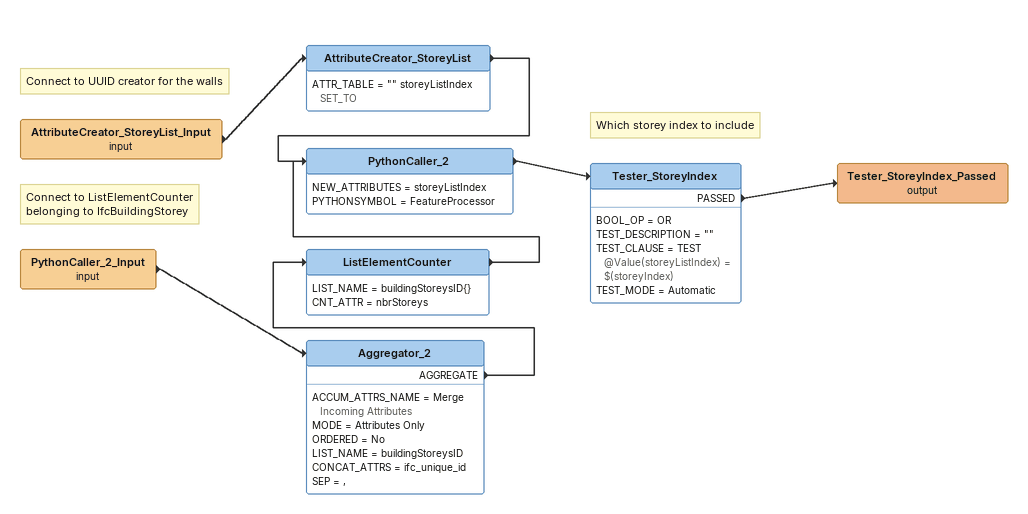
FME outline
Note: Connect to UUID creator for the walls
AttributeCreator_StoreyList_Input (input)
    -> AttributeCreator_StoreyList
AttributeCreator_StoreyList
    ATTR_TABLE = "" storeyListIndex SET_TO
    -> PythonCaller_2
Note: Connect to ListElementCounter / belonging to IfcBuildingStorey
PythonCaller_2_Input (input)
    -> Aggregator_2
Aggregator_2
    ACCUM_ATTRS_NAME = Merge Incoming Attributes
    MODE = Attributes Only
    ORDERED = No
    LIST_NAME = buildingStoreysID
    CONCAT_ATTRS = ifc_unique_id
    SEP = ,
    AGGREGATE -> ListElementCounter
ListElementCounter
    LIST_NAME = buildingStoreysID{}
    CNT_ATTR = nbrStoreys
    -> PythonCaller_2
PythonCaller_2
    NEW_ATTRIBUTES = storeyListIndex
    PYTHONSYMBOL = FeatureProcessor
    -> Tester_StoreyIndex
Note: Which storey index to include
Tester_StoreyIndex
    BOOL_OP = OR
    TEST_DESCRIPTION = ""
    TEST_CLAUSE = TEST @Value(storeyListIndex) = $(storeyIndex)
    TEST_MODE = Automatic
    PASSED -> Tester_StoreyIndex_Passed (output)
Tester_StoreyIndex_Passed (output)
